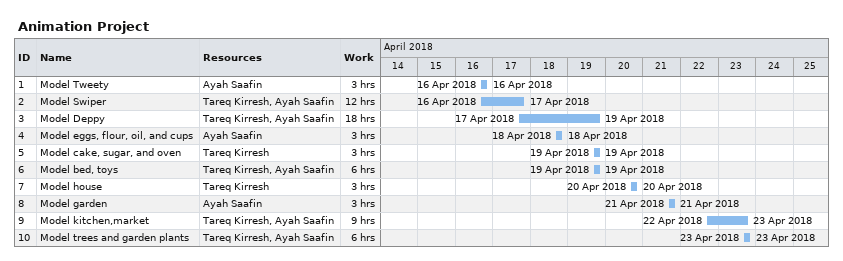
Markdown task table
Animation Project

| ID | Task | Start | Finish | Resources | Work (h) |
|---|---|---|---|---|---|
| 1 | Model Tweety | 2018-04-16 | 2018-04-16 | Ayah Saafin | 3 |
| 2 | Model Swiper | 2018-04-16 | 2018-04-17 | Tareq Kirresh, Ayah Saafin | 12 |
| 3 | Model Deppy | 2018-04-17 | 2018-04-19 | Tareq Kirresh, Ayah Saafin | 18 |
| 4 | Model eggs, flour, oil, and cups | 2018-04-18 | 2018-04-18 | Ayah Saafin | 3 |
| 5 | Model cake, sugar, and oven | 2018-04-19 | 2018-04-19 | Tareq Kirresh | 3 |
| 6 | Model bed, toys | 2018-04-19 | 2018-04-19 | Tareq Kirresh, Ayah Saafin | 6 |
| 7 | Model house | 2018-04-20 | 2018-04-20 | Tareq Kirresh | 3 |
| 8 | Model garden | 2018-04-21 | 2018-04-21 | Ayah Saafin | 3 |
| 9 | Model kitchen,market | 2018-04-22 | 2018-04-23 | Tareq Kirresh, Ayah Saafin | 9 |
| 10 | Model trees and garden plants | 2018-04-23 | 2018-04-23 | Tareq Kirresh, Ayah Saafin | 6 |
